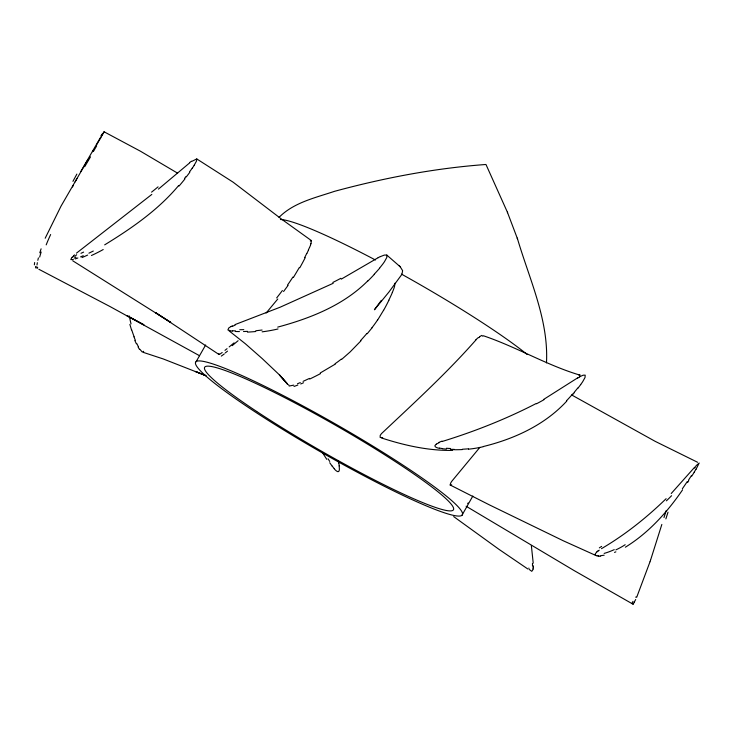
<?xml version="1.0" encoding="UTF-8"?>
<svg xmlns="http://www.w3.org/2000/svg" width="736" height="736" viewBox="0 0 736 736"><rect width="100%" height="100%" fill="white"/><g stroke="black" fill="none" stroke-linecap="round" stroke-linejoin="round"><path stroke-width="1.1" d="M533.296 565.754L533.269 567.097M36.818 266.625L37.021 268.355L37.738 267.628M632.978 603.511L633.061 604.219L634.368 602.232A9.412 1.021 -59.4 0 0 634.644 601.689M546.471 362.903C548.789 320.05 529.46 279.349 517.564 239.025L517.206 238.078M36.984 264.988L37.343 262.697M37.83 260.305L38.392 257.894M288.586 384.615L289.202 386.032L293.701 385.149M661.848 524.437L650.587 560.059M39.799 252.816L41.096 248.814M663.973 517.564L666.19 510.609M310.997 243.699L311.365 240.571L282.109 219.54L233.082 182.16L196.77 158.939L191.526 161.515M218.886 353.657C218.638 355.571 221.444 352.93 222.198 352.507M650.504 560.298L650.026 561.706M649.943 561.936L636.723 597.218M402.068 273.728L402.62 270.655L400.163 266.708M177.624 173.181L140.429 151.202L104.07 131.781L100.777 137.678M392.325 292.514L393.364 289.892A47.316 46.681 -22.2 0 0 394.312 287.16A28.308 27.922 -23 0 0 394.634 285.936L394.956 283.185M143.686 351.32L142.287 352.056L139.831 349.232M45.181 238.243L61.014 206.163L87.869 159.694M309.516 247.471L308.375 250.019M635.692 599.509L635.37 600.19M388.81 300.224L390.788 296.028A122.415 120.87 -20.4 0 0 392.334 292.523M306.746 253.442L304.686 257.563M72.478 186.962L73.379 185.242M75.173 181.847L77.004 178.443M80.859 171.405L100.28 137.807M383.548 310.288L377.623 320.077M299.322 267.536L293.462 277.38M196.107 361.716L205.657 344.982M461.95 515.31A153.622 15.787 29.8 0 0 273.626 390.696A153.622 15.787 29.8 0 0 251.51 409.529A153.622 15.787 29.8 0 0 461.95 515.31L472.834 496.027M96.637 144.79L99.01 140.723A61.668 3.616 -59.8 0 0 100.869 137.678M92.57 151.717L93.73 149.739M696.026 469.292L699.191 463.027L695.962 465.796M101.393 135.976L104.07 131.781M401.433 275.006L388.948 292.008L374.412 309.782L381.34 300.352M694.223 472.236L691.776 476.1M194.166 165.269L196.503 161.101L196.77 158.939M687.544 482.558L688.758 480.728M192.206 168.204L189.456 172.031M682.566 489.854C667.221 512.219 648.6 532.892 625.352 547.207M288.089 285.375L283.572 291.511M580.704 384.578L577.907 388.277M184.543 178.416L185.969 176.603M372.02 327.87L367.209 333.739M277.785 298.991L266.11 313.058M379.528 268.189L382.444 264.509A61.668 60.932 -18.6 0 0 384.486 261.657L386.805 257.471L386.786 255.061L384.339 255.079L380.383 256.616M479.835 447.414L451.784 481.28A16.422 9.034 -64.1 0 0 450.938 482.614A8.298 4.591 -64.1 0 0 450.598 483.276L450.184 485.006L489.431 504.896L563.555 540.905L595.948 555.514M572.875 394.358L574.347 392.647M178.59 185.61C158.12 210.027 131.634 228.316 104.668 244.858M694.674 467.204L671.232 493.516M374.228 274.243L375.774 272.541A142.361 140.374 -21.4 0 0 379.601 268.244M360.953 340.814L350.152 351.909L341.559 359.472M279.036 217.359C293.756 202.474 315.312 197.791 334.448 191.351C384.036 177.919 434.691 168.222 485.972 164.478L507.362 212.115L517.564 239.025M566.757 401.102C544.824 424.948 514.39 438.895 483.35 446.522M475.87 340.023C446.522 373.354 413.687 403.254 381.46 433.642A16.422 15.668 -79.4 0 0 380.53 434.93A8.298 7.93 -79.7 0 0 380.181 435.583L380.172 437.488L382.702 437.58M666.126 498.686C646.539 517.721 625.048 534.824 601.478 548.67M73.517 255.852L74.52 254.895M367.715 280.95C343.372 305.33 310.436 318.302 277.72 327.115M596.813 552.092L596.629 552.258A11.104 6.118 -63.8 0 0 596.105 552.745L594.982 554.475L595.774 555.45M76.489 253.129L151.818 194.424M234.076 342.866L229.172 346.932M158.452 189.106L189.667 162.877M227.056 348.671L224.958 350.364M479.55 336.738L481.795 335.395L482.807 336.196M598.129 551.025L599.26 550.188M335.358 364.062L320.234 372.986M310.261 240.939L311.365 240.571M543.794 399.344L577.631 377.881M341.274 279.128L378.184 257.692M231.049 326.526L232.392 325.827M579.6 376.786L583.114 375.204L585.203 375.148L585.019 377.54L582.682 381.717A61.668 51.226 -69.1 0 1 580.667 384.551M536.332 403.448C506.156 419.014 474.554 431.526 442.124 441.49M93.306 251.04L88.89 253.175M333.224 283.286L280.131 307.216L235.078 324.576M309.451 378.414L303.085 381.368M439.024 442.778L438.15 443.192A19.256 18.372 -78.6 0 0 436.365 444.121M83.251 255.723L80.564 256.873M300.288 382.591L297.482 383.76M451.656 484.794L450.184 485.006M77.878 257.968L75.265 258.934M614.505 552.377L615.866 551.862M73.352 259.532L70.803 259.587L71.732 257.738A9.117 4.011 -57.4 0 1 72.192 257.214M604.173 555.202L600.723 555.689M262.09 330.041L255.788 330.749M468.464 448.84L462.392 449.245M247.535 331.356L243.515 331.522M598.754 555.8L597.982 555.8M239.439 331.586L235.391 331.494M452.87 450.395C428.554 450.864 404.469 445.409 381.46 437.957M454.379 449.402L450.45 449.319M446.439 449.107L442.428 448.73M232.337 331.264L227.902 329.949L228.73 328.026A9.117 8.308 -47.4 0 1 229.31 327.594A18.685 17.048 -47.5 0 1 231.086 326.591M580.336 375.102L578.836 374.882L579.526 374.992C547.023 365.304 516.203 346.831 483.478 335.791M439.383 448.27C437.534 448.15 432.888 446.632 435.786 444.572A9.412 8.988 -79.2 0 1 436.384 444.158M143.345 352.388L163.272 358.956L206.089 375.737L195.344 371.432L205.298 375.443M697.59 462.272L655.206 441.361L571.706 394.984M38.842 269.256L110.004 306.544L199.502 355.7M633.061 604.219L574.117 570.575L466.1 506.23M72.717 260.774L170.724 322.396L155.692 312.717L218.859 354.402M527.878 569.02L498.87 549.268L453.652 516.571M229.135 330.915L245.355 343.758L262.2 358.579L279.524 374.964L287.555 384.1L279.349 374.79L287.353 383.953M386.786 255.061L400.246 266.791L399.078 265.558M334.19 468.694C335.22 470.203 338.928 473.754 339.305 470.157A9.117 9.053 -2.3 0 0 339.351 469.439A18.685 18.547 -0.5 0 0 339.278 467.397L339.121 465.888M529.202 569.416L531.788 571.329L532.993 569.59A9.117 6.55 -53.9 0 0 533.112 568.928M332.175 466.173L329.719 462.723M326.766 459.338L322.488 452.668M138.442 346.84L136.804 343.565M135.314 340.198L133.961 336.849M507.362 212.115L507.601 212.75M131.486 329.848L129.876 324.401M338.312 460.975L338.67 462.944M531.346 545.468L533.223 563.169M478.713 337.686A30.489 25.116 -66.5 0 1 479.642 336.913M475.769 339.876A58.954 49.238 -67.9 0 1 478.152 337.668M224.305 353.924A58.77 21.942 -52 0 1 221.306 356.095M227.507 351.118A139.582 31.758 -46.3 0 1 225.28 352.912M238.096 340.713A233.018 25.953 -42.8 0 1 232.19 345.644M282.394 290.527A289.671 177.578 -54.4 0 1 276.653 297.942M292.891 277.067A123.547 83.352 -54.6 0 1 287.555 284.998M305.182 257.729A211.214 145.562 -54.6 0 1 299.81 267.738M308.494 250.047A122.415 83.085 -54.8 0 1 306.866 253.469M310.638 244.858A47.316 31.887 -54.9 0 1 309.562 247.48M310.905 243.69A28.308 19.016 -55 0 1 310.491 244.84M468.114 502.955A16.422 1.822 -59.5 0 1 467.728 503.654M297.868 385.02A58.77 51.17 -38.2 0 1 293.986 386.428M303.536 382.738A139.582 107.98 -32.9 0 1 300.711 383.98M320.51 373.621A233.018 159.565 -30.9 0 1 309.681 379.058M341.283 359.131A96.94 91.172 -34.2 0 1 335.119 363.704M366.878 333.463A289.671 281.511 -30.6 0 1 360.631 340.529M377.522 320.022A123.547 121.882 -20.9 0 1 371.919 327.796M388.875 300.251A211.214 208.886 -16.5 0 1 383.612 310.325M280.398 219.512A153.622 15.787 29.8 0 1 375.452 260.001M401.405 274.077A153.622 15.787 29.8 0 1 527.188 354.513M695.98 469.218A61.668 17.544 -62 0 1 694.186 472.153M691.555 475.428A142.361 42.421 -62.2 0 1 688.574 480.01M687.268 481.556A177.643 56.313 -62.6 0 1 682.364 488.768M625.186 544.714A132.314 72.551 -75.7 0 1 615.894 549.856M614.247 549.636A161.773 94.401 -83.5 0 1 604.127 553.408M600.65 556.232A71.134 40.912 -77.5 0 1 598.69 556.214M597.936 555.974A26.165 14.665 -70.8 0 1 596.252 555.68M596.28 555.579A14.38 7.967 -67 0 1 595.958 555.496M596.786 551.862A23.819 13.027 -63.6 0 1 598.12 550.813M599.352 547.86A76.599 39.137 -61.1 0 1 601.643 546.397M671.591 495.696A227.479 114.88 -71.2 0 1 666.402 500.848M694.49 468.022A68.982 17.397 -59.5 0 1 695.759 466.615M577.696 388.065A142.361 119.324 -69.6 0 1 574.135 392.426M572.599 394.054A177.643 150.742 -70.5 0 1 566.499 400.789M483.386 446.678A132.314 123.243 73.7 0 1 468.51 449.181M462.438 449.558A168.921 153.953 52.4 0 1 454.406 449.733M450.414 448.5A126.482 115.524 53 0 1 446.43 448.252M442.437 448.564A50.72 47.766 73.8 0 1 439.41 448.077M438.886 442.4A60.159 56.948 -73 0 1 442.014 441.14M543.968 399.703A227.479 210.616 86.3 0 1 536.489 403.779M577.696 378.074A68.982 56.065 -64.7 0 1 579.655 376.979M194.212 165.296A61.668 42.136 -54.6 0 1 192.252 168.231M189.796 172.298A142.361 95.735 -54.6 0 1 186.291 176.888M185.003 178.848A177.643 116.674 -54.5 0 1 179.023 186.079M103.215 249.541A132.314 52.219 -47.2 0 1 91.457 255.493M87.658 255.061A168.921 48.852 -41 0 1 81.981 257.563M83.61 252.108A126.482 36.947 -41.3 0 1 80.969 253.304M76.02 257.342A50.72 19.283 -48.7 0 1 74.097 258.06M72.238 257.379A18.685 8.28 -57.5 0 1 73.545 256.036M74.768 256.487A63.36 30.452 -59 0 1 76.654 254.739M158.084 186.861A227.479 104.659 -49.8 0 1 151.57 192.133M189.557 162.601A68.982 49.211 -57.3 0 1 191.424 161.239M96.628 145.949A142.361 6.274 -59.8 0 1 93.435 151.395M90.519 156.842A177.643 4.122 -59.7 0 1 84.677 166.741M46.184 244.876A132.314 36.257 -52 0 1 50.637 234.526M39.67 257.094A168.921 61.346 -44.8 0 1 41.161 252.016M34.362 264.859A126.482 45.706 -45.1 0 1 34.647 262.54M35.632 267.932A50.72 14.803 -53.3 0 1 35.604 266.441M72.947 181.35A227.479 47.463 -54.9 0 1 76.875 174.082M100.869 136.022A68.982 6.891 -61.8 0 1 102.028 134.127M131.017 323.886A132.314 108.818 -52 0 1 129.352 315.992M134.127 336.766A168.921 145.148 -37.6 0 1 131.689 329.765M136.39 343.795A126.482 108.67 -38.3 0 1 134.835 340.446M139.564 349.453A50.72 42.311 -54.1 0 1 138.12 347.07M329.737 461.417A126.482 122.48 73.7 0 1 328.035 458.767M334.245 468.639A50.72 50.37 -81.2 0 1 332.249 466.118M338.808 462.916A63.36 62.772 20.1 0 1 339.25 465.87M529.037 568.394A50.72 35.208 -66 0 1 528.807 568.063M533.168 567.125A18.685 13.46 -53.7 0 1 533.011 568.946M532.459 563.417A63.36 47.122 -50.9 0 1 532.487 565.984M635.84 597.356A50.72 3.928 -68.1 0 1 635.968 596.868M634.883 600.797A19.256 2.144 -59.3 0 1 634.184 602.223M632.969 601.367A60.159 8.501 -57.8 0 1 631.92 603.52M665.878 518.889A227.479 35.843 -65.8 0 1 668.003 512.192M374.339 274.344A177.643 174.579 -24.4 0 1 367.825 281.051M278.006 328.955A132.314 115.212 -28.8 0 1 262.117 331.835M255.732 331.522A168.921 133.878 -23.1 0 1 247.434 332.111M243.791 329.627A126.482 100.63 -23.5 0 1 239.78 329.719M235.492 330.906A50.72 43.985 -32.1 0 1 232.466 330.712M232.594 326.296A63.36 58.889 -50.1 0 1 235.253 325.045M340.842 278.309A227.479 206.577 -30.7 0 1 332.819 282.449M378.166 257.655A68.982 68.632 -20.7 0 1 380.365 256.579M143.759 324.723L126.923 315.615L143.805 324.76M256.68 411.461A143.373 14.738 29.8 0 0 453.091 510.195A143.373 14.738 29.8 0 0 277.316 393.889A143.373 14.738 29.8 0 0 256.68 411.461"/></g></svg>
